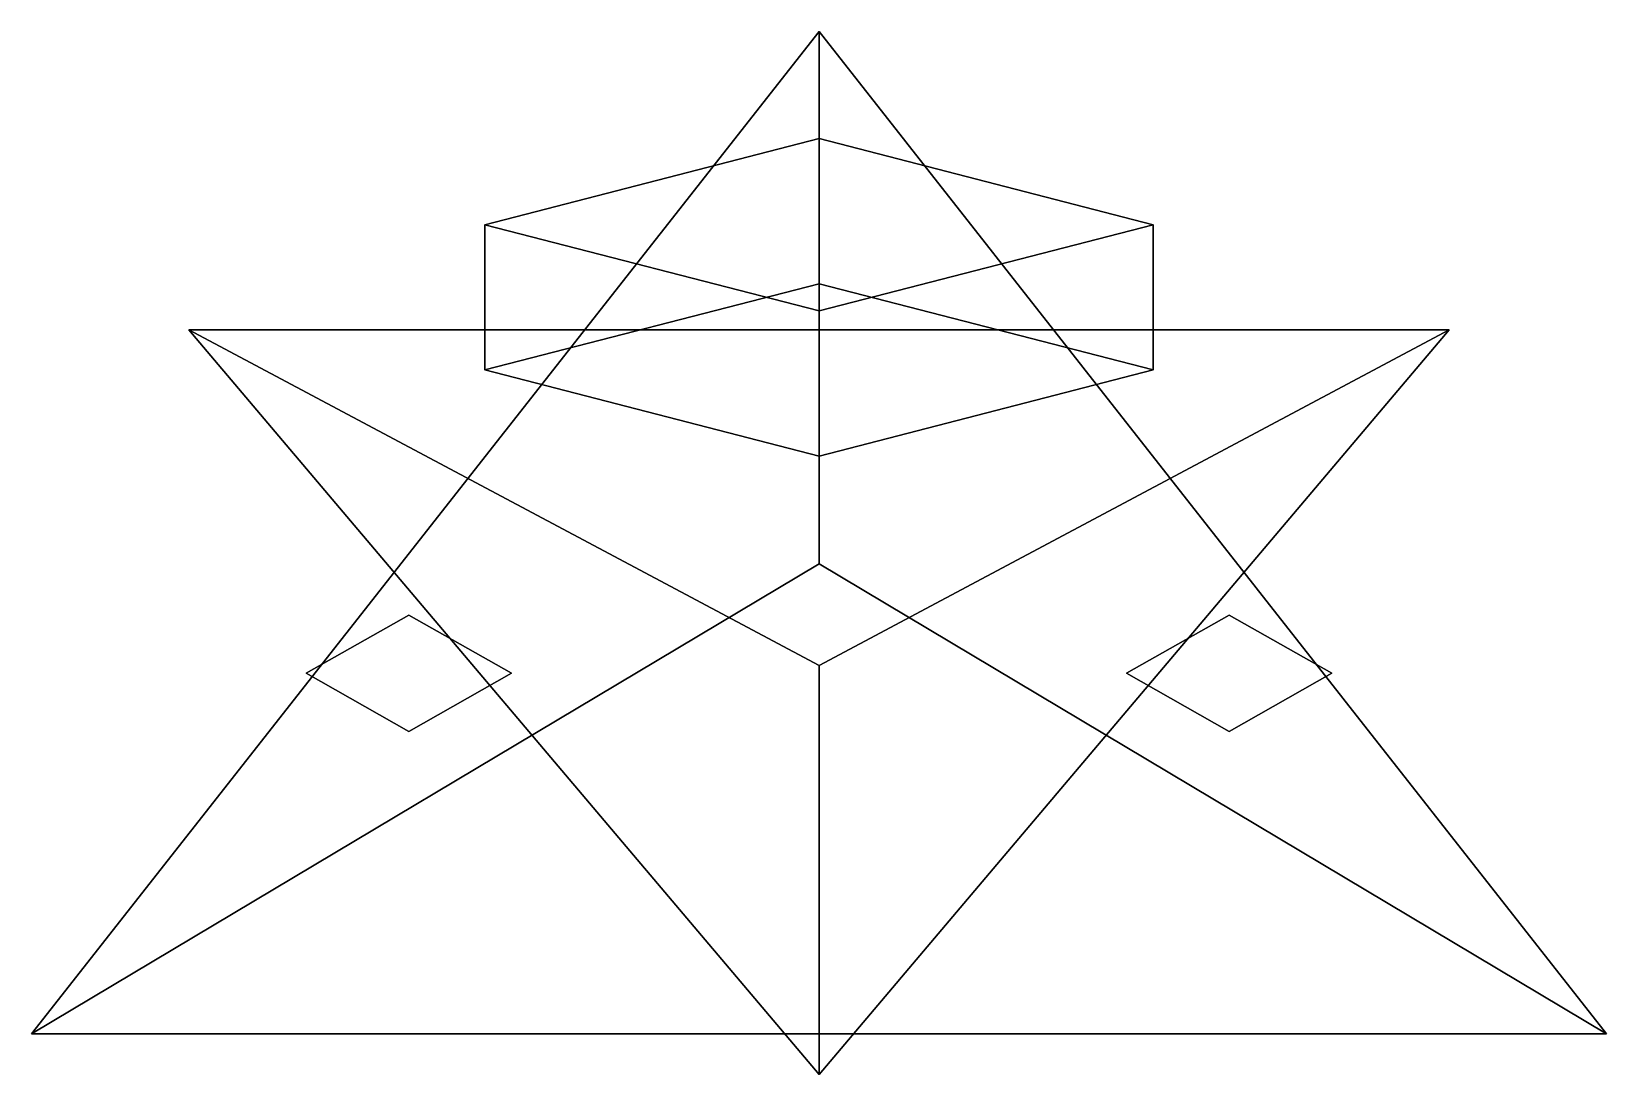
# Model space of a CAD drawing. Header units: metres. Extents: x -0.48 to 0.48, y -0.293 to 0.342.
import ezdxf

# ---------------------------------------------------------------- set-up
doc = ezdxf.new("R2010")
doc.units = ezdxf.units.M

msp = doc.modelspace()

# ---------------------------------------------------------------- linework, layer by layer
at = {"layer": 'Walker.Head.Glass'}
for points in [[(0, 0.27718, -0.194911), (-0.203647, 0.224638, -0.048984), (0, 0.172095, 0.096944), (0.203647, 0.224638, -0.048984)], [(0, 0.27718, -0.194911), (0, 0.188659, -0.395597), (-0.203647, 0.136116, -0.24967), (-0.203647, 0.224638, -0.048984)], [(0, 0.188659, -0.395597), (0, 0.27718, -0.194911), (0.203647, 0.224638, -0.048984), (0.203647, 0.136116, -0.24967)], [(-0.203647, 0.224638, -0.048984), (-0.203647, 0.136116, -0.24967), (0, 0.083574, -0.103743), (0, 0.172095, 0.096944)], [(0, 0.172095, 0.096944), (0, 0.083574, -0.103743), (0.203647, 0.136116, -0.24967), (0.203647, 0.224638, -0.048984)], [(-0.203647, 0.136116, -0.24967), (0, 0.188659, -0.395597), (0.203647, 0.136116, -0.24967), (0, 0.083574, -0.103743)]]:
    msp.add_3dface(points, dxfattribs=at)
at = {"layer": 'Walker.Head.Main'}
for points in [[(0.48, -0.268428, -0.532346), (-0.48, -0.268431, -0.532359), (0, 0.342359, -0.277982)], [(-0.48, -0.268431, -0.532359), (0, 0.017949, 0.616222), (0, 0.342359, -0.277982)], [(0, 0.017949, 0.616222), (0.48, -0.268428, -0.532346), (0, 0.342359, -0.277982)], [(0.384, 0.160492, -0.557032), (-0.384, 0.160494, -0.557046), (0, -0.293161, -0.165296)], [(-0.384, 0.160494, -0.557046), (0, -0.044006, 0.654285), (0, -0.293161, -0.165296)], [(0.384, 0.160492, -0.557032), (0, -0.044006, 0.654285), (-0.384, 0.160494, -0.557046)], [(0, -0.044006, 0.654285), (0.384, 0.160492, -0.557032), (0, -0.293161, -0.165296)], [(0.48, -0.268428, -0.532346), (0, 0.017949, 0.616222), (-0.48, -0.268431, -0.532359)]]:
    msp.add_3dface(points, dxfattribs=at)
at = {"layer": 'Walker.Head.Tubes'}
for points in [[(-0.249992, -0.013183, -0.364528), (-0.312626, -0.048671, -0.364528), (-0.312626, -0.048671, 0.551249), (-0.249992, -0.013183, 0.551248)], [(-0.312626, -0.048671, 0.551249), (-0.250004, -0.084159, 0.551249), (-0.187371, -0.048674, 0.551248), (-0.249992, -0.013183, 0.551248)], [(-0.249992, -0.013183, -0.364528), (-0.187371, -0.048674, -0.364528), (-0.250005, -0.084159, -0.364528), (-0.312626, -0.048671, -0.364528)], [(-0.187371, -0.048674, -0.364528), (-0.249992, -0.013183, -0.364528), (-0.249992, -0.013183, 0.551248), (-0.187371, -0.048674, 0.551248)], [(0.250005, -0.013183, -0.364528), (0.187371, -0.048671, -0.364528), (0.187371, -0.048671, 0.551249), (0.250005, -0.013183, 0.551249)], [(0.187371, -0.048671, 0.551249), (0.249993, -0.084159, 0.551249), (0.312627, -0.048674, 0.551249), (0.250005, -0.013183, 0.551249)], [(0.250005, -0.013183, -0.364528), (0.312626, -0.048674, -0.364528), (0.249993, -0.084159, -0.364528), (0.187371, -0.048671, -0.364528)], [(0.312626, -0.048674, -0.364528), (0.250005, -0.013183, -0.364528), (0.250005, -0.013183, 0.551249), (0.312627, -0.048674, 0.551249)], [(-0.312626, -0.048671, -0.364528), (-0.250005, -0.084159, -0.364528), (-0.250004, -0.084159, 0.551249), (-0.312626, -0.048671, 0.551249)], [(-0.250005, -0.084159, -0.364528), (-0.187371, -0.048674, -0.364528), (-0.187371, -0.048674, 0.551248), (-0.250004, -0.084159, 0.551249)], [(0.187371, -0.048671, -0.364528), (0.249993, -0.084159, -0.364528), (0.249993, -0.084159, 0.551249), (0.187371, -0.048671, 0.551249)], [(0.249993, -0.084159, -0.364528), (0.312626, -0.048674, -0.364528), (0.312627, -0.048674, 0.551249), (0.249993, -0.084159, 0.551249)]]:
    msp.add_3dface(points, dxfattribs=at)

doc.saveas('drawing.dxf')
